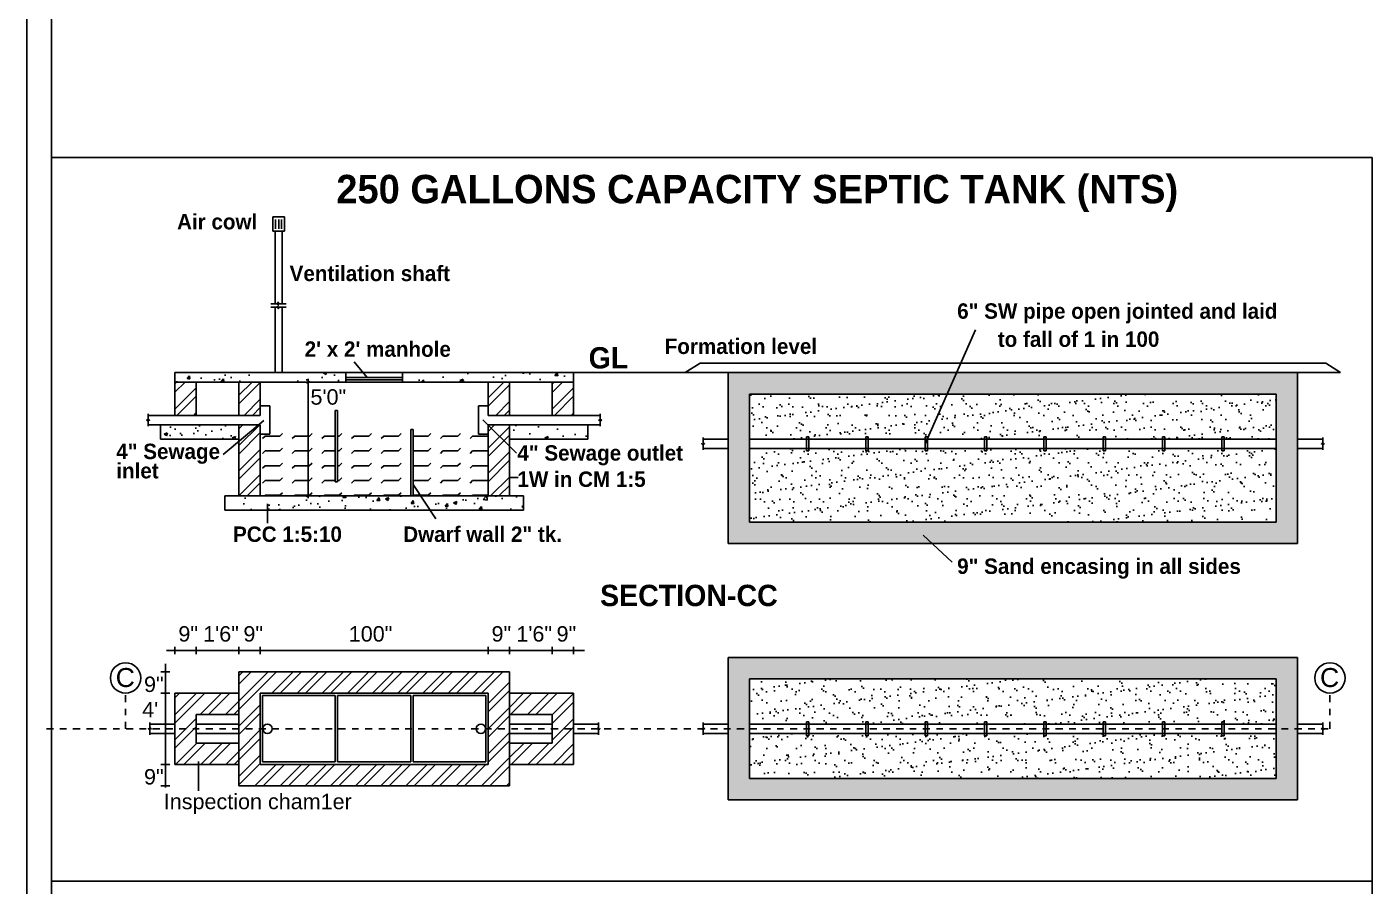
# Model space of a CAD drawing. Header units: metres. Extents: x 605 to 716, y 216 to 296.
# Drawn here: x 604.64 to 625.4, y 229.54 to 242.8 of the extents above; entities that cross this region are included whole.
import ezdxf

# ---------------------------------------------------------------- set-up
doc = ezdxf.new("R2010")
doc.units = ezdxf.units.M
doc.linetypes.add('ACAD_ISO04W100', pattern=[30, 24, -3, 0, -3])
for name, color, linetype in [('1', 1, 'Continuous'), ('FUR', 33, 'Continuous'), ('PLINTH BEAM', 7, 'Continuous')]:
    doc.layers.add(name, color=color, linetype=linetype)
doc.styles.add('bold', font='GOTHICB.TTF')
doc.styles.add('regular', font='arial.ttf')
pattern_1 = [(45, (-38777.77, -24861.55), (-42.41904, 42.41904), []), (45, (-38749.49, -24861.55), (-42.41904, 42.41904), [])]
pattern_2 = [(37.5, (-38777.767, -24861.547), (-0.755789, 23.117869), [0, -18.2368316, 0, -20.3964564, 0, -19.496613]), (7.5, (-38777.767, -24861.547), (21.233631, 33.85987), [0, -9.838291, 0, -16.437144, 0, -6.298906]), (327.5, (-38792.525, -24861.547), (37.363211, 0.067897), [0, -5.998958, 0, -21.596248, 0, -28.1951015]), (317.5, (-38792.525, -24861.547), (36.067253, 10.530277), [0, -2.999479, 0, -14.15754, 0, -16.197186])]
pattern_3 = [(37.5, (-38777.767, -24861.547), (-2.015437, 61.64765), [0, -48.63155, 0, -54.39055, 0, -51.99097]), (7.5, (-38777.77, -24861.55), (56.62302, 90.29299), [0, -26.23544, 0, -43.832385, 0, -16.79708]), (327.5, (-38817.12, -24861.547), (99.63523, 0.18106), [0, -15.99722, 0, -57.589995, 0, -75.18694]), (317.5, (-38817.12, -24861.55), (96.17934, 28.08074), [0, -7.99861, 0, -37.75344, 0, -43.192496])]

# ---------------------------------------------------------------- blocks, each defined once
blk = doc.blocks.new('A$C1A3C141D')
blk.add_lwpolyline([(-662.2, 196.6), (346.8, 196.6), (346.8, -444.2), (-662.2, -444.2)], close=True)
blk = doc.blocks.new('A$C6A0C7783')
h = blk.add_hatch()
h.set_pattern_fill('AR-CONC', color=11, scale=15.997221, style=0)
h.set_pattern_definition([(50, (-38777.77, -24424.21), (114.7417, -10.0386), [11.99792, -131.97707]), (355, (-38777.77, -24424.21), (-22.19636, 120.32984), [9.59833, -105.58166]), (100.4514, (-38768.21, -24425.05), (92.54542, 110.29117), [10.19666, -112.16325]), (46.1842, (-38777.77, -24392.22), (170.7289, -26.47844), [17.9969, -197.9656]), (96.6356, (-38763.54, -24394.43), (149.52006, 155.8318), [15.295, -168.24485]), (351.1842, (-38777.77, -24392.22), (149.51993, 155.8319), [14.3975, -158.3725]), (21, (-38761.77, -24400.22), (95.48854, -64.40783), [11.99792, -131.97707]), (326, (-38761.77, -24400.22), (38.9237, 116.00385), [9.59833, -105.58166]), (71.4514, (-38753.81, -24405.59), (134.41227, 51.59592), [10.19666, -112.16325]), (37.5, (-38777.767, -24424.215), (1.94524, 53.253765), [0, -104.30188, 0, -107.18138, 0, -105.98159]), (7.5, (-38777.77, -24424.215), (42.083815, 63.09491), [0, -61.10938, 0, -101.9023, 0, -40.39298]), (327.5, (-38813.44, -24424.215), (85.396753, -3.608153), [0, -39.99305, 0, -124.77832, 0, -165.57123]), (317.5, (-38829.44, -24424.215), (93.29358, 16.01401), [0, -51.99097, 0, -82.8656, 0, -117.57957])])
h.paths.add_polyline_path([(-361.2, 373.9), (-361.2, 405.9), (-937.1, 405.9), (-937.1, 373.9)])
h.paths.add_polyline_path([(-1129.1, 373.9), (-1129.1, 405.9), (-1705, 405.9), (-1705, 373.9)])
h.paths.add_polyline_path([(-1489, 181.9), (-1489, 229.9), (-1752.9, 229.9), (-1752.9, 181.9)])
h.paths.add_polyline_path([(-529.2, -58), (-529.2, -10), (-1537, -10), (-1537, -58)])
h.paths.add_polyline_path([(-313.2, 181.9), (-313.2, 229.9), (-577.1, 229.9), (-577.1, 181.9)])
h = blk.add_hatch()
h.set_pattern_fill('ANSI32', color=11, scale=159.972207, style=0)
h.set_pattern_definition([(45, (-38777.77, -24424.215), (-42.41904, 42.41904), []), (45, (-38749.49, -24424.215), (-42.41904, 42.41904), [])])
h.paths.add_polyline_path([(-1417, 373.9), (-1489, 373.9), (-1489, 261.9), (-1417, 261.9)])
h.paths.add_polyline_path([(-1417, 229.9), (-1489, 229.9), (-1489, -10), (-1417, -10)])
h.paths.add_polyline_path([(-1633, 373.9), (-1705, 373.9), (-1705, 261.9), (-1633, 261.9)])
h.paths.add_polyline_path([(-577.1, 373.9), (-649.1, 373.9), (-649.1, 261.9), (-577.1, 261.9)])
h.paths.add_polyline_path([(-577.1, 229.9), (-649.1, 229.9), (-649.1, -10), (-577.1, -10)])
h.paths.add_polyline_path([(-361.2, 373.9), (-433.2, 373.9), (-433.2, 261.9), (-361.2, 261.9)])
h = blk.add_hatch()
h.set_pattern_fill('AR-SAND', color=11, scale=11.997916, style=0)
h.set_pattern_definition(pattern_2)
h.paths.add_polyline_path([(2080.3, -170), (2080.3, 405.9), (160.7, 405.9), (160.7, -170)])
h.paths.add_polyline_path([(2008.4, -98), (2008.4, 333.9), (232.7, 333.9), (232.7, -98)], flags=16)
h = blk.add_hatch()
h.set_pattern_fill('AR-SAND', color=11, scale=31.994441, style=0)
h.set_pattern_definition(pattern_3)
h.paths.add_polyline_path([(232.7, 333.9), (232.7, 181.9), (424.6, 181.9), (424.6, 189.9), (432.6, 189.9), (432.6, 181.9), (624.6, 181.9), (624.6, 189.9), (632.6, 189.9), (632.6, 181.9), (824.6, 181.9), (824.6, 189.9), (832.6, 189.9), (832.6, 181.9), (1024.5, 181.9), (1024.5, 189.9), (1032.5, 189.9), (1032.5, 181.9), (1224.5, 181.9), (1224.5, 189.9), (1232.5, 189.9), (1232.5, 181.9), (1424.5, 181.9), (1424.5, 189.9), (1432.5, 189.9), (1432.5, 181.9), (1624.4, 181.9), (1624.4, 189.9), (1632.4, 189.9), (1632.4, 181.9), (1824.4, 181.9), (1824.4, 189.9), (1832.4, 189.9), (1832.4, 181.9), (2008.4, 181.9), (2008.4, 333.9)])
h.paths.add_polyline_path([(832.6, 149.9), (832.6, 141.9), (824.6, 141.9), (824.6, 149.9), (632.6, 149.9), (632.6, 141.9), (624.6, 141.9), (624.6, 149.9), (432.6, 149.9), (432.6, 141.9), (424.6, 141.9), (424.6, 149.9), (232.7, 149.9), (232.7, -98), (2008.4, -98), (2008.4, 149.9), (1832.4, 149.9), (1832.4, 141.9), (1824.4, 141.9), (1824.4, 149.9), (1632.4, 149.9), (1632.4, 141.9), (1624.4, 141.9), (1624.4, 149.9), (1432.5, 149.9), (1432.5, 141.9), (1424.5, 141.9), (1424.5, 149.9), (1232.5, 149.9), (1232.5, 141.9), (1224.5, 141.9), (1224.5, 149.9), (1032.5, 149.9), (1032.5, 141.9), (1024.5, 141.9), (1024.5, 149.9)])
h = blk.add_hatch()
h.set_pattern_fill('FLEX', color=11, scale=199.965259, style=0)
h.set_pattern_definition([(0, (-38777.767, -24424.215), (0, 49.991315), [49.99131, -49.99131]), (45, (-38727.776, -24424.215), (3e-15, 49.991315), [12.49783, -45.70274, 12.49783, -70.698395])])
h.paths.add_polyline_path([(-909.1, 213.9), (-901.1, 213.9), (-901.1, -10), (-649.1, -10), (-649.1, 197.9), (-681.1, 197.9), (-681.1, 229), (-1157, 229), (-1157, 37.9), (-1165, 37.9), (-1165, 229), (-1385, 229), (-1385, 197.9), (-1417, 197.9), (-1417, -10), (-909.1, -10)])
h = blk.add_hatch()
h.set_pattern_fill('AR-SAND', color=11, scale=11.997916, style=0)
h.set_pattern_definition(pattern_2)
h.paths.add_polyline_path([(2080.3, -1035.3), (2080.3, -555.4), (160.7, -555.4), (160.7, -1035.3)])
h.paths.add_polyline_path([(232.7, -963.4), (232.7, -627.4), (2008.4, -627.4), (2008.4, -963.4)], flags=16)
h = blk.add_hatch()
h.set_pattern_fill('ANSI32', color=11, scale=159.972207, style=0)
h.set_pattern_definition(pattern_1)
h.paths.add_polyline_path([(-577.1, -603.4), (-1489, -603.4), (-1489, -987.3), (-577.1, -987.3)])
h.paths.add_polyline_path([(-649.1, -675.4), (-649.1, -915.4), (-1417, -915.4), (-1417, -675.4)], flags=16)
h = blk.add_hatch()
h.set_pattern_fill('AR-SAND', color=11, scale=31.994441, style=0)
h.set_pattern_definition(pattern_3)
h.paths.add_polyline_path([(2008.4, -963.4), (2008.4, -811.4), (1832.4, -811.4), (1832.4, -819.4), (1824.4, -819.4), (1824.4, -811.4), (1632.4, -811.4), (1632.4, -819.4), (1624.4, -819.4), (1624.4, -811.4), (1432.5, -811.4), (1432.5, -819.4), (1424.5, -819.4), (1424.5, -811.4), (1232.5, -811.4), (1232.5, -819.4), (1224.5, -819.4), (1224.5, -811.4), (1032.5, -811.4), (1032.5, -819.4), (1024.5, -819.4), (1024.5, -811.4), (832.6, -811.4), (832.6, -819.4), (824.6, -819.4), (824.6, -811.4), (632.6, -811.4), (632.6, -819.4), (624.6, -819.4), (624.6, -811.4), (432.6, -811.4), (432.6, -819.4), (424.6, -819.4), (424.6, -811.4), (232.7, -811.4), (232.7, -963.4)])
h.paths.add_polyline_path([(1224.5, -779.4), (1224.5, -771.4), (1232.5, -771.4), (1232.5, -779.4), (1424.5, -779.4), (1424.5, -771.4), (1432.5, -771.4), (1432.5, -779.4), (1624.4, -779.4), (1624.4, -771.4), (1632.4, -771.4), (1632.4, -779.4), (1824.4, -779.4), (1824.4, -771.4), (1832.4, -771.4), (1832.4, -779.4), (2008.4, -779.4), (2008.4, -627.4), (232.7, -627.4), (232.7, -779.4), (424.6, -779.4), (424.6, -771.4), (432.6, -771.4), (432.6, -779.4), (624.6, -779.4), (624.6, -771.4), (632.6, -771.4), (632.6, -779.4), (824.6, -779.4), (824.6, -771.4), (832.6, -771.4), (832.6, -779.4), (1024.5, -779.4), (1024.5, -771.4), (1032.5, -771.4), (1032.5, -779.4)])
h = blk.add_hatch()
h.set_pattern_fill('ANSI32', color=11, scale=159.972207, style=0)
h.set_pattern_definition(pattern_1)
h.paths.add_polyline_path([(-361.2, -675.4), (-577.1, -675.4), (-577.1, -747.4), (-433.2, -747.4), (-433.2, -843.4), (-577.1, -843.4), (-577.1, -915.4), (-361.2, -915.4)])
h.paths.add_polyline_path([(-1633, -747.4), (-1489, -747.4), (-1489, -675.4), (-1705, -675.4), (-1705, -915.4), (-1489, -915.4), (-1489, -843.4), (-1633, -843.4)])
for p, q in [((-1374.9, 883.5), (-1374.9, 931.5)), ((-1374.9, 931.5), (-1334.9, 931.5)), ((-1365.5, 891.1), (-1365.5, 922.8)), ((-1354.9, 891.1), (-1354.9, 922.8)), ((-1345, 891.1), (-1345, 922.8)), ((-1334.9, 931.5), (-1334.9, 883.5)), ((-1334.9, 883.5), (-1374.9, 883.5)), ((-1366.9, 638.5), (-1366.9, 883.5)), ((-1342.9, 638.5), (-1342.9, 883.5)), ((-1381.5, 638.5), (-1360.5, 638.5)), ((-1352.9, 638.5), (-1329.2, 638.5)), ((-1381.5, 626.7), (-1360.5, 626.7)), ((-1366.9, 405.9), (-1366.9, 626.7)), ((-1352.9, 626.7), (-1329.2, 626.7)), ((-1342.9, 405.9), (-1342.9, 626.7)), ((994.5, 550.7), (824.6, 165.9)), ((-1100.7, 442.3), (-1056.1, 389.9)), ((65.6, 437.9), (15.8, 405.9)), ((65.6, 437.9), (2175.5, 437.9)), ((2175.5, 437.9), (2225.3, 405.9)), ((-1705, 405.9), (-361.2, 405.9)), ((-1705, 405.9), (-1705, 373.9)), ((-1633, 373.9), (-1705, 373.9)), ((-1705, 373.9), (-361.2, 373.9)), ((-1705, 261.9), (-1705, 373.9)), ((-1633, 261.9), (-1633, 373.9)), ((-1489, 261.9), (-1489, 373.9)), ((-1489, 373.9), (-1417, 373.9)), ((-1417, 261.9), (-1417, 373.9)), ((-1251.7, 378.6), (-1259.9, 369.2)), ((-1256, 385), (-1256, -17.2)), ((-649.1, 261.9), (-649.1, 373.9)), ((-649.1, 373.9), (-577.1, 373.9)), ((-577.1, 261.9), (-577.1, 373.9)), ((-433.2, 373.9), (-361.2, 373.9)), ((-433.2, 261.5), (-433.2, 373.9)), ((-361.2, 405.9), (2225.3, 405.9)), ((-361.2, 373.9), (-361.2, 405.9)), ((-361.2, 261.9), (-361.2, 373.9)), ((2080.3, 405.9), (160.7, 405.9)), ((160.7, 405.9), (160.7, -170)), ((2080.3, -170), (2080.3, 405.9)), ((2008.4, 333.9), (232.7, 333.9)), ((232.7, 333.9), (232.7, -98)), ((2008.4, -98), (2008.4, 333.9)), ((-1417, 261.9), (-1417, 293.9)), ((-1417, 293.9), (-1385, 293.9)), ((-1385, 197.9), (-1385, 293.9)), ((-1165, 277.9), (-1165, 37.9)), ((-1157, 277.9), (-1165, 277.9)), ((-1157, 277.9), (-1157, 37.9)), ((-681.1, 197.9), (-681.1, 293.9)), ((-649.1, 293.9), (-681.1, 293.9)), ((-649.1, 261.9), (-649.1, 293.9)), ((-1794.9, 266.7), (-1794.9, 249.4)), ((-1417, 261.9), (-1794.9, 261.9)), ((-1794.9, 243), (-1794.9, 225.3)), ((-1417, 229.9), (-1794.9, 229.9)), ((-1489, 229.9), (-1752.9, 229.9)), ((-1752.9, 181.9), (-1752.9, 229.9)), ((-1405.2, 245), (-1541.7, 130.1)), ((-1489, -10), (-1489, 229.9)), ((-1417, -10), (-1417, 229.9)), ((-666.8, 247), (-552.7, 134.5)), ((-649.1, 261.9), (-271.2, 261.9)), ((-649.1, -10), (-649.1, 229.9)), ((-649.1, 229.9), (-271.2, 229.9)), ((-577.1, -10), (-577.1, 229.9)), ((-577.1, 229.9), (-313.2, 229.9)), ((-313.2, 181.9), (-313.2, 229.9)), ((-271.2, 266.7), (-271.2, 249.4)), ((-271.2, 243), (-271.2, 225.3)), ((-1489, 181.9), (-1752.9, 181.9)), ((-1417, 197.9), (-1385, 197.9)), ((-909.1, 213.9), (-909.1, -10)), ((-909.1, 213.9), (-901.1, 213.9)), ((-901.1, 213.9), (-901.1, -10)), ((-649.1, 197.9), (-681.1, 197.9)), ((-577.1, 181.9), (-313.2, 181.9)), ((76.2, 186.7), (76.2, 169.4)), ((160.7, 181.9), (76.2, 181.9)), ((2008.4, 181.9), (232.7, 181.9)), ((424.6, 189.9), (424.6, 141.9)), ((432.6, 189.9), (424.6, 189.9)), ((432.6, 189.9), (432.6, 141.9)), ((624.6, 189.9), (624.6, 141.9)), ((632.6, 189.9), (624.6, 189.9)), ((632.6, 189.9), (632.6, 141.9)), ((824.6, 189.9), (824.6, 141.9)), ((832.6, 189.9), (824.6, 189.9)), ((832.6, 189.9), (832.6, 141.9)), ((1024.5, 189.9), (1024.5, 141.9)), ((1032.5, 189.9), (1024.5, 189.9)), ((1032.5, 189.9), (1032.5, 141.9)), ((1224.5, 189.9), (1224.5, 141.9)), ((1232.5, 189.9), (1224.5, 189.9)), ((1232.5, 189.9), (1232.5, 141.9)), ((1424.5, 189.9), (1424.5, 141.9)), ((1432.5, 189.9), (1424.5, 189.9)), ((1432.5, 189.9), (1432.5, 141.9)), ((1624.4, 189.9), (1624.4, 141.9)), ((1632.4, 189.9), (1624.4, 189.9)), ((1632.4, 189.9), (1632.4, 141.9)), ((1824.4, 189.9), (1824.4, 141.9)), ((1832.4, 189.9), (1824.4, 189.9)), ((1832.4, 189.9), (1832.4, 141.9)), ((2080.3, 181.9), (2164.8, 181.9)), ((2164.8, 186.7), (2164.8, 169.4)), ((76.2, 163), (76.2, 145.3)), ((160.7, 149.9), (76.2, 149.9)), ((2008.4, 149.9), (232.7, 149.9)), ((432.6, 141.9), (424.6, 141.9)), ((632.6, 141.9), (624.6, 141.9)), ((832.6, 141.9), (824.6, 141.9)), ((1032.5, 141.9), (1024.5, 141.9)), ((1232.5, 141.9), (1224.5, 141.9)), ((1432.5, 141.9), (1424.5, 141.9)), ((1632.4, 141.9), (1624.4, 141.9)), ((1832.4, 141.9), (1824.4, 141.9)), ((2080.3, 149.9), (2164.8, 149.9)), ((2164.8, 163), (2164.8, 145.3)), ((-574.3, 52.6), (-548, 52.7)), ((-1165, 37.9), (-1157, 37.9)), ((-901.1, 28.8), (-825.3, -87.6)), ((-1537, -58), (-1537, -10)), ((-1537, -10), (-529.2, -10)), ((-1392.1, -36.5), (-1392.1, -101.3)), ((-1251.7, -5.2), (-1259.9, -14.6)), ((-529.2, -58), (-529.2, -10)), ((-1537, -58), (-529.2, -58)), ((232.7, -98), (2008.4, -98)), ((160.7, -170), (2080.3, -170)), ((817.9, -142.5), (915.4, -233.2)), ((-1733.1, -531.7), (-323.6, -531.7)), ((-1705, -543.9), (-1705, -519.5)), ((-1633, -543.9), (-1633, -519.5)), ((-1489, -543.9), (-1489, -519.5)), ((-1417, -543.9), (-1417, -519.5)), ((-649.1, -543.9), (-649.1, -519.5)), ((-577.1, -543.9), (-577.1, -519.5)), ((-433.2, -543.9), (-433.2, -519.5)), ((-361.2, -543.9), (-361.2, -519.5)), ((-1736.9, -575.9), (-1736.9, -993.1)), ((2080.3, -555.4), (160.7, -555.4)), ((160.7, -555.4), (160.7, -1035.3)), ((2080.3, -1035.3), (2080.3, -555.4)), ((-1721.4, -603.4), (-1752.3, -603.4)), ((-1489, -603.4), (-1489, -987.3)), ((-577.1, -603.4), (-1489, -603.4)), ((-577.1, -987.3), (-577.1, -603.4)), ((2008.4, -627.4), (232.7, -627.4)), ((232.7, -627.4), (232.7, -963.4)), ((2008.4, -963.4), (2008.4, -627.4)), ((-1721.4, -675.4), (-1752.3, -675.4)), ((-1489, -675.4), (-1705, -675.4)), ((-1705, -675.4), (-1705, -915.4)), ((-1417, -675.4), (-1417, -915.4)), ((-649.1, -675.4), (-1417, -675.4)), ((-649.1, -915.4), (-649.1, -675.4)), ((-577.1, -675.4), (-361.2, -675.4)), ((-361.2, -675.4), (-361.2, -915.4)), ((-1409, -683.4), (-1409, -907.4)), ((-1165, -683.4), (-1409, -683.4)), ((-1165, -683.4), (-1165, -907.4)), ((-1157, -683.4), (-1157, -907.4)), ((-909.1, -683.4), (-1157, -683.4)), ((-909.1, -683.4), (-909.1, -907.4)), ((-657.1, -683.4), (-901.1, -683.4)), ((-901.1, -683.4), (-901.1, -907.4)), ((-657.1, -907.4), (-657.1, -683.4)), ((-1489, -747.4), (-1633, -747.4)), ((-1633, -747.4), (-1633, -843.4)), ((-577.1, -747.4), (-433.2, -747.4)), ((-433.2, -747.4), (-433.2, -843.4)), ((-1789.4, -774.6), (-1789.4, -791.9)), ((-1705, -779.4), (-1789.4, -779.4)), ((-1789.4, -798.3), (-1789.4, -816)), ((-1705, -811.4), (-1789.4, -811.4)), ((-1633, -779.4), (-1489, -779.4)), ((-1633, -811.4), (-1489, -811.4)), ((-577.1, -779.4), (-433.2, -779.4)), ((-577.1, -811.4), (-433.2, -811.4)), ((-361.2, -779.4), (-276.7, -779.4)), ((-361.2, -811.4), (-276.7, -811.4)), ((-276.7, -774.6), (-276.7, -791.9)), ((-276.7, -798.3), (-276.7, -816)), ((76.2, -774.6), (76.2, -791.9)), ((160.7, -779.4), (76.2, -779.4)), ((76.2, -798.3), (76.2, -816)), ((160.7, -811.4), (76.2, -811.4)), ((2008.4, -779.4), (232.7, -779.4)), ((2008.4, -811.4), (232.7, -811.4)), ((424.6, -771.4), (424.6, -819.4)), ((432.6, -771.4), (424.6, -771.4)), ((432.6, -771.4), (432.6, -819.4)), ((632.6, -771.4), (624.6, -771.4)), ((624.6, -771.4), (624.6, -819.4)), ((632.6, -771.4), (632.6, -819.4)), ((832.6, -771.4), (824.6, -771.4)), ((824.6, -771.4), (824.6, -819.4)), ((832.6, -771.4), (832.6, -819.4)), ((1032.5, -771.4), (1024.5, -771.4)), ((1024.5, -771.4), (1024.5, -819.4)), ((1032.5, -771.4), (1032.5, -819.4)), ((1232.5, -771.4), (1224.5, -771.4)), ((1224.5, -771.4), (1224.5, -819.4)), ((1232.5, -771.4), (1232.5, -819.4)), ((1432.5, -771.4), (1424.5, -771.4)), ((1424.5, -771.4), (1424.5, -819.4)), ((1432.5, -771.4), (1432.5, -819.4)), ((1632.4, -771.4), (1624.4, -771.4)), ((1624.4, -771.4), (1624.4, -819.4)), ((1632.4, -771.4), (1632.4, -819.4)), ((1832.4, -771.4), (1824.4, -771.4)), ((1824.4, -771.4), (1824.4, -819.4)), ((1832.4, -771.4), (1832.4, -819.4)), ((2080.3, -779.4), (2164.8, -779.4)), ((2080.3, -811.4), (2164.8, -811.4)), ((2164.8, -774.6), (2164.8, -791.9)), ((2164.8, -798.3), (2164.8, -816)), ((-1489, -843.4), (-1633, -843.4)), ((-577.1, -843.4), (-433.2, -843.4)), ((432.6, -819.4), (424.6, -819.4)), ((632.6, -819.4), (624.6, -819.4)), ((832.6, -819.4), (824.6, -819.4)), ((1032.5, -819.4), (1024.5, -819.4)), ((1232.5, -819.4), (1224.5, -819.4)), ((1432.5, -819.4), (1424.5, -819.4)), ((1632.4, -819.4), (1624.4, -819.4)), ((1832.4, -819.4), (1824.4, -819.4)), ((-1625.7, -906.1), (-1625.7, -1004.9)), ((-1721.4, -915.4), (-1752.3, -915.4)), ((-1489, -915.4), (-1705, -915.4)), ((-1417, -915.4), (-649.1, -915.4)), ((-1409, -907.4), (-1165, -907.4)), ((-1157, -907.4), (-909.1, -907.4)), ((-901.1, -907.4), (-657.1, -907.4)), ((-577.1, -915.4), (-361.2, -915.4)), ((-1721.4, -987.3), (-1752.3, -987.3)), ((-1489, -987.3), (-577.1, -987.3)), ((232.7, -963.4), (2008.4, -963.4)), ((160.7, -1035.3), (2080.3, -1035.3))]:
    blk.add_line(p, q)
at = {"ltscale": 3}
for p, q in [((-1129.1, 405.9), (-1129.1, 373.9)), ((-937.1, 405.9), (-937.1, 373.9))]:
    blk.add_line(p, q, dxfattribs=at)
at = {"color": 3}
for p, q in [((-1129.1, 389.9), (-937.1, 389.9)), ((-1129.1, 381.9), (-937.1, 381.9))]:
    blk.add_line(p, q, dxfattribs=at)
at = {"linetype": 'ACAD_ISO04W100'}
for p, q in [((-1871.1, -795.4), (-1871.1, -675.2)), ((2189.3, -795.4), (2189.3, -675.2)), ((-2138.1, -795.4), (2189.3, -795.4))]:
    blk.add_line(p, q, dxfattribs=at)
at = {"ltscale": 3}
blk.add_lwpolyline([(-2121, 1131.4), (2331.4, 1131.4), (2331.4, -1309.4), (-2121, -1309.4)], close=True, dxfattribs=at)
for centre, radius in [((-1871.1, -624), 51.2), ((2189.3, -624), 51.2), ((-1393, -795.4), 16), ((-673.1, -795.4), 16)]:
    blk.add_circle(centre, radius)
for points in [[(-1360.5, 638.5), (-1356, 643.4), (-1357.3, 634.9), (-1352.9, 638.5)], [(-1360.5, 626.7), (-1356.2, 630.6), (-1357.2, 621.7), (-1352.9, 626.7)], [(-1794.9, 249.4), (-1790.4, 245), (-1794.9, 246), (-1799.8, 246.2), (-1794.9, 243)], [(-271.2, 249.4), (-275.7, 245), (-271.2, 246), (-266.4, 246.2), (-271.2, 243)], [(76.2, 169.4), (80.7, 165.1), (76.2, 166), (71.4, 166.2), (76.2, 163)], [(2164.8, 169.4), (2160.3, 165.1), (2164.8, 166), (2169.6, 166.2), (2164.8, 163)], [(-1789.4, -791.9), (-1784.9, -796.2), (-1789.4, -795.3), (-1794.3, -795.1), (-1789.4, -798.3)], [(-276.7, -791.9), (-281.2, -796.2), (-276.7, -795.3), (-271.9, -795.1), (-276.7, -798.3)], [(76.2, -791.9), (80.7, -796.2), (76.2, -795.3), (71.4, -795.1), (76.2, -798.3)], [(2164.8, -791.9), (2160.3, -796.2), (2164.8, -795.3), (2169.6, -795.1), (2164.8, -798.3)]]:
    blk.add_spline(points, degree=3)
for points, knots in [([(-1360.5, 638.5), (-1358.4, 641.3), (-1353.7, 647.8), (-1359.7, 631.3), (-1354.8, 636.5), (-1352.9, 638.5)], [0, 0, 0, 0, 1.579128, 3.621447, 4.969523, 4.969523, 4.969523, 4.969523]), ([(-1360.5, 638.5), (-1358.4, 641.3), (-1353.7, 647.8), (-1359.7, 631.3), (-1354.8, 636.5), (-1352.9, 638.5)], [0, 0, 0, 0, 1.579128, 3.621447, 4.969523, 4.969523, 4.969523, 4.969523]), ([(-1360.5, 638.5), (-1358.4, 641.3), (-1353.7, 647.8), (-1359.7, 631.3), (-1354.8, 636.5), (-1352.9, 638.5)], [0, 0, 0, 0, 1.579128, 3.621447, 4.969523, 4.969523, 4.969523, 4.969523]), ([(-1360.5, 626.7), (-1358.6, 628.9), (-1353.9, 634.6), (-1359.5, 617.2), (-1354.9, 623.9), (-1352.9, 626.7)], [0, 0, 0, 0, 1.383265, 3.52748, 5.103784, 5.103784, 5.103784, 5.103784]), ([(-1360.5, 626.7), (-1358.6, 628.9), (-1353.9, 634.6), (-1359.5, 617.2), (-1354.9, 623.9), (-1352.9, 626.7)], [0, 0, 0, 0, 1.383265, 3.52748, 5.103784, 5.103784, 5.103784, 5.103784]), ([(-1360.5, 626.7), (-1358.6, 628.9), (-1353.9, 634.6), (-1359.5, 617.2), (-1354.9, 623.9), (-1352.9, 626.7)], [0, 0, 0, 0, 1.383265, 3.52748, 5.103784, 5.103784, 5.103784, 5.103784]), ([(-1794.9, 249.4), (-1792.4, 247.4), (-1788.1, 243.8), (-1794.9, 246.4), (-1802.3, 246.8), (-1797.5, 244.3), (-1794.9, 243)], [0, 0, 0, 0, 1.482404, 2.572742, 3.733465, 5.119708, 5.119708, 5.119708, 5.119708]), ([(-1794.9, 249.4), (-1792.4, 247.4), (-1788.1, 243.8), (-1794.9, 246.4), (-1802.3, 246.8), (-1797.5, 244.3), (-1794.9, 243)], [0, 0, 0, 0, 1.482404, 2.572742, 3.733465, 5.119708, 5.119708, 5.119708, 5.119708]), ([(-1794.9, 249.4), (-1792.4, 247.4), (-1788.1, 243.8), (-1794.9, 246.4), (-1802.3, 246.8), (-1797.5, 244.3), (-1794.9, 243)], [0, 0, 0, 0, 1.482404, 2.572742, 3.733465, 5.119708, 5.119708, 5.119708, 5.119708]), ([(-271.2, 249.4), (-273.7, 247.4), (-278.1, 243.8), (-271.2, 246.4), (-263.8, 246.8), (-268.6, 244.3), (-271.2, 243)], [0, 0, 0, 0, 1.482404, 2.572742, 3.733465, 5.119708, 5.119708, 5.119708, 5.119708]), ([(-271.2, 249.4), (-273.7, 247.4), (-278.1, 243.8), (-271.2, 246.4), (-263.8, 246.8), (-268.6, 244.3), (-271.2, 243)], [0, 0, 0, 0, 1.482404, 2.572742, 3.733465, 5.119708, 5.119708, 5.119708, 5.119708]), ([(76.2, 169.4), (78.7, 167.4), (83.1, 163.9), (76.2, 166.4), (68.8, 166.8), (73.6, 164.3), (76.2, 163)], [0, 0, 0, 0, 1.482404, 2.572742, 3.733465, 5.119708, 5.119708, 5.119708, 5.119708]), ([(76.2, 169.4), (78.7, 167.4), (83.1, 163.9), (76.2, 166.4), (68.8, 166.8), (73.6, 164.3), (76.2, 163)], [0, 0, 0, 0, 1.482404, 2.572742, 3.733465, 5.119708, 5.119708, 5.119708, 5.119708]), ([(-1788.9, -795.4), (-1789.1, -795.3), (-1791.5, -794.8), (-1794.4, -794.6), (-1794.3, -795.3), (-1794.2, -795.4)], [2.488942, 2.488942, 2.488942, 2.488942, 2.572742, 3.733465, 3.939522, 3.939522, 3.939522, 3.939522]), ([(-1788.9, -795.4), (-1789.1, -795.3), (-1791.5, -794.8), (-1794.4, -794.6), (-1794.3, -795.3), (-1794.2, -795.4)], [2.488942, 2.488942, 2.488942, 2.488942, 2.572742, 3.733465, 3.939522, 3.939522, 3.939522, 3.939522]), ([(-1785.3, -795.4), (-1784.9, -795.8), (-1784.4, -796.7), (-1787, -795.8), (-1788.9, -795.4)], [0.965838, 0.965838, 0.965838, 0.965838, 1.482404, 2.488942, 2.488942, 2.488942, 2.488942]), ([(-1785.3, -795.4), (-1784.9, -795.8), (-1784.4, -796.7), (-1787, -795.8), (-1788.9, -795.4)], [0.965838, 0.965838, 0.965838, 0.965838, 1.482404, 2.488942, 2.488942, 2.488942, 2.488942]), ([(-280.8, -795.4), (-281.2, -795.8), (-281.8, -796.7), (-279.1, -795.8), (-277.2, -795.4)], [0.965838, 0.965838, 0.965838, 0.965838, 1.482404, 2.488942, 2.488942, 2.488942, 2.488942]), ([(-280.8, -795.4), (-281.2, -795.8), (-281.8, -796.7), (-279.1, -795.8), (-277.2, -795.4)], [0.965838, 0.965838, 0.965838, 0.965838, 1.482404, 2.488942, 2.488942, 2.488942, 2.488942]), ([(-277.2, -795.4), (-277.1, -795.3), (-274.7, -794.8), (-271.7, -794.6), (-271.8, -795.3), (-271.9, -795.4)], [2.488942, 2.488942, 2.488942, 2.488942, 2.572742, 3.733465, 3.939522, 3.939522, 3.939522, 3.939522]), ([(-277.2, -795.4), (-277.1, -795.3), (-274.7, -794.8), (-271.7, -794.6), (-271.8, -795.3), (-271.9, -795.4)], [2.488942, 2.488942, 2.488942, 2.488942, 2.572742, 3.733465, 3.939522, 3.939522, 3.939522, 3.939522]), ([(76.7, -795.4), (76.6, -795.3), (74.2, -794.8), (71.2, -794.6), (71.3, -795.3), (71.4, -795.4)], [2.488942, 2.488942, 2.488942, 2.488942, 2.572742, 3.733465, 3.939522, 3.939522, 3.939522, 3.939522]), ([(76.7, -795.4), (76.6, -795.3), (74.2, -794.8), (71.2, -794.6), (71.3, -795.3), (71.4, -795.4)], [2.488942, 2.488942, 2.488942, 2.488942, 2.572742, 3.733465, 3.939522, 3.939522, 3.939522, 3.939522]), ([(80.3, -795.4), (80.7, -795.8), (81.3, -796.7), (78.6, -795.8), (76.7, -795.4)], [0.965838, 0.965838, 0.965838, 0.965838, 1.482404, 2.488942, 2.488942, 2.488942, 2.488942]), ([(80.3, -795.4), (80.7, -795.8), (81.3, -796.7), (78.6, -795.8), (76.7, -795.4)], [0.965838, 0.965838, 0.965838, 0.965838, 1.482404, 2.488942, 2.488942, 2.488942, 2.488942])]:
    blk.add_open_spline(points, degree=3, knots=knots)
for points in [[(-1794.2, -795.4), (-1793.8, -796), (-1791.6, -797.2), (-1789.4, -798.3)], [(-1794.2, -795.4), (-1793.8, -796), (-1791.6, -797.2), (-1789.4, -798.3)], [(-1789.4, -791.9), (-1787.8, -793.2), (-1786.1, -794.5), (-1785.3, -795.4)], [(-1789.4, -791.9), (-1787.8, -793.2), (-1786.1, -794.5), (-1785.3, -795.4)], [(-276.7, -791.9), (-278.4, -793.2), (-280, -794.5), (-280.8, -795.4)], [(-276.7, -791.9), (-278.4, -793.2), (-280, -794.5), (-280.8, -795.4)], [(-271.9, -795.4), (-272.3, -796), (-274.5, -797.2), (-276.7, -798.3)], [(-271.9, -795.4), (-272.3, -796), (-274.5, -797.2), (-276.7, -798.3)], [(71.4, -795.4), (71.8, -796), (74, -797.2), (76.2, -798.3)], [(71.4, -795.4), (71.8, -796), (74, -797.2), (76.2, -798.3)], [(76.2, -791.9), (77.9, -793.2), (79.5, -794.5), (80.3, -795.4)], [(76.2, -791.9), (77.9, -793.2), (79.5, -794.5), (80.3, -795.4)]]:
    blk.add_open_spline(points, degree=3)
at = {"layer": 'FUR', "color": 0, "ltscale": 0.25}
blk.add_line((1203, -1309.4), (-576.3, -1309.4), dxfattribs=at)
for s, height, style, p in [('250 GALLONS CAPACITY SEPTIC TANK (NTS)', 95.983, 'bold', (-1160.7, 977.1)), ('Air cowl', 51.99, 'bold', (-1697.6, 889.1)), ('Ventilation shaft', 51.991, 'bold', (-1318.1, 714.7)), ('6" SW pipe open jointed and laid', 51.991, 'bold', (932.5, 587.7)), ('to fall of 1 in 100', 51.991, 'bold', (1069.5, 492.8)), ("2' x 2' manhole", 51.991, 'bold', (-1267.3, 459.4)), ('Formation level', 51.991, 'bold', (-53.6, 468.8)), ('GL', 71.99, 'bold', (-309.9, 420)), ('5\'0"', 51.99, 'regular', (-1247.8, 297.9)), ('4" Sewage ', 51.99, 'bold', (-1902.5, 114.3)), ('4" Sewage outlet ', 51.991, 'bold', (-550.2, 109.1)), ('inlet', 51.99, 'bold', (-1902.5, 49.1)), ('1W in CM 1:5', 51.991, 'bold', (-550.2, 20.5)), ('PCC 1:5:10', 51.99, 'bold', (-1508.8, -165)), ('Dwarf wall 2" tk.', 51.991, 'bold', (-935.1, -165)), ('9" Sand encasing in all sides', 51.991, 'bold', (932.5, -273)), ('SECTION-CC', 71.99, 'bold', (-271.4, -381.6)), ('9"', 51.99, 'regular', (-1693.1, -501.2)), ('1\'6"', 51.99, 'regular', (-1609.6, -501.2)), ('9"', 51.99, 'regular', (-1473.8, -501.2)), ('100"', 51.99, 'regular', (-1118.7, -501.2)), ('9"', 51.99, 'regular', (-637.3, -501.2)), ('1\'6"', 51.99, 'regular', (-553.7, -501.2)), ('9"', 51.99, 'regular', (-418, -501.2)), ('C', 64, 'regular', (-1904.5, -654.5)), ('9"', 51.99, 'regular', (-1808.9, -671.3)), ('C', 64, 'regular', (2155.8, -654.5)), ("4'", 51.99, 'regular', (-1815.1, -756.5)), ('9"', 51.99, 'regular', (-1808.9, -983.3)), ('Inspection cham1er', 51.991, 'regular', (-1742.3, -1066.6))]:
    blk.add_text(s, height=height, dxfattribs=dict(style=style)).set_placement(p)

msp = doc.modelspace()

# ---------------------------------------------------------------- linework, layer by layer
for points in [[(604.637, 295.58), (716.466, 295.58), (716.466, 216.288), (604.637, 216.288)], [(605.016, 295.201), (716.087, 295.201), (716.087, 216.667), (605.016, 216.667)]]:
    msp.add_lwpolyline(points, close=True)

# ---------------------------------------------------------------- block references
at = {"layer": '1', "color": 0, "xscale": 0.0201984694141399, "yscale": 0.0201984694141399, "zscale": 0.0201984694141399}
msp.add_blockref('A$C1A3C141D', (618.391, 225.639), dxfattribs=at)
at = {"layer": 'PLINTH BEAM', "color": 0, "linetype": 'ByBlock', "lineweight": 25, "ltscale": 15, "xscale": 0.0045774787170589, "yscale": 0.0045774787170589, "zscale": 0.0045774787170589}
msp.add_blockref('A$C6A0C7783', (614.725, 235.605), dxfattribs=at)

doc.saveas('drawing.dxf')
